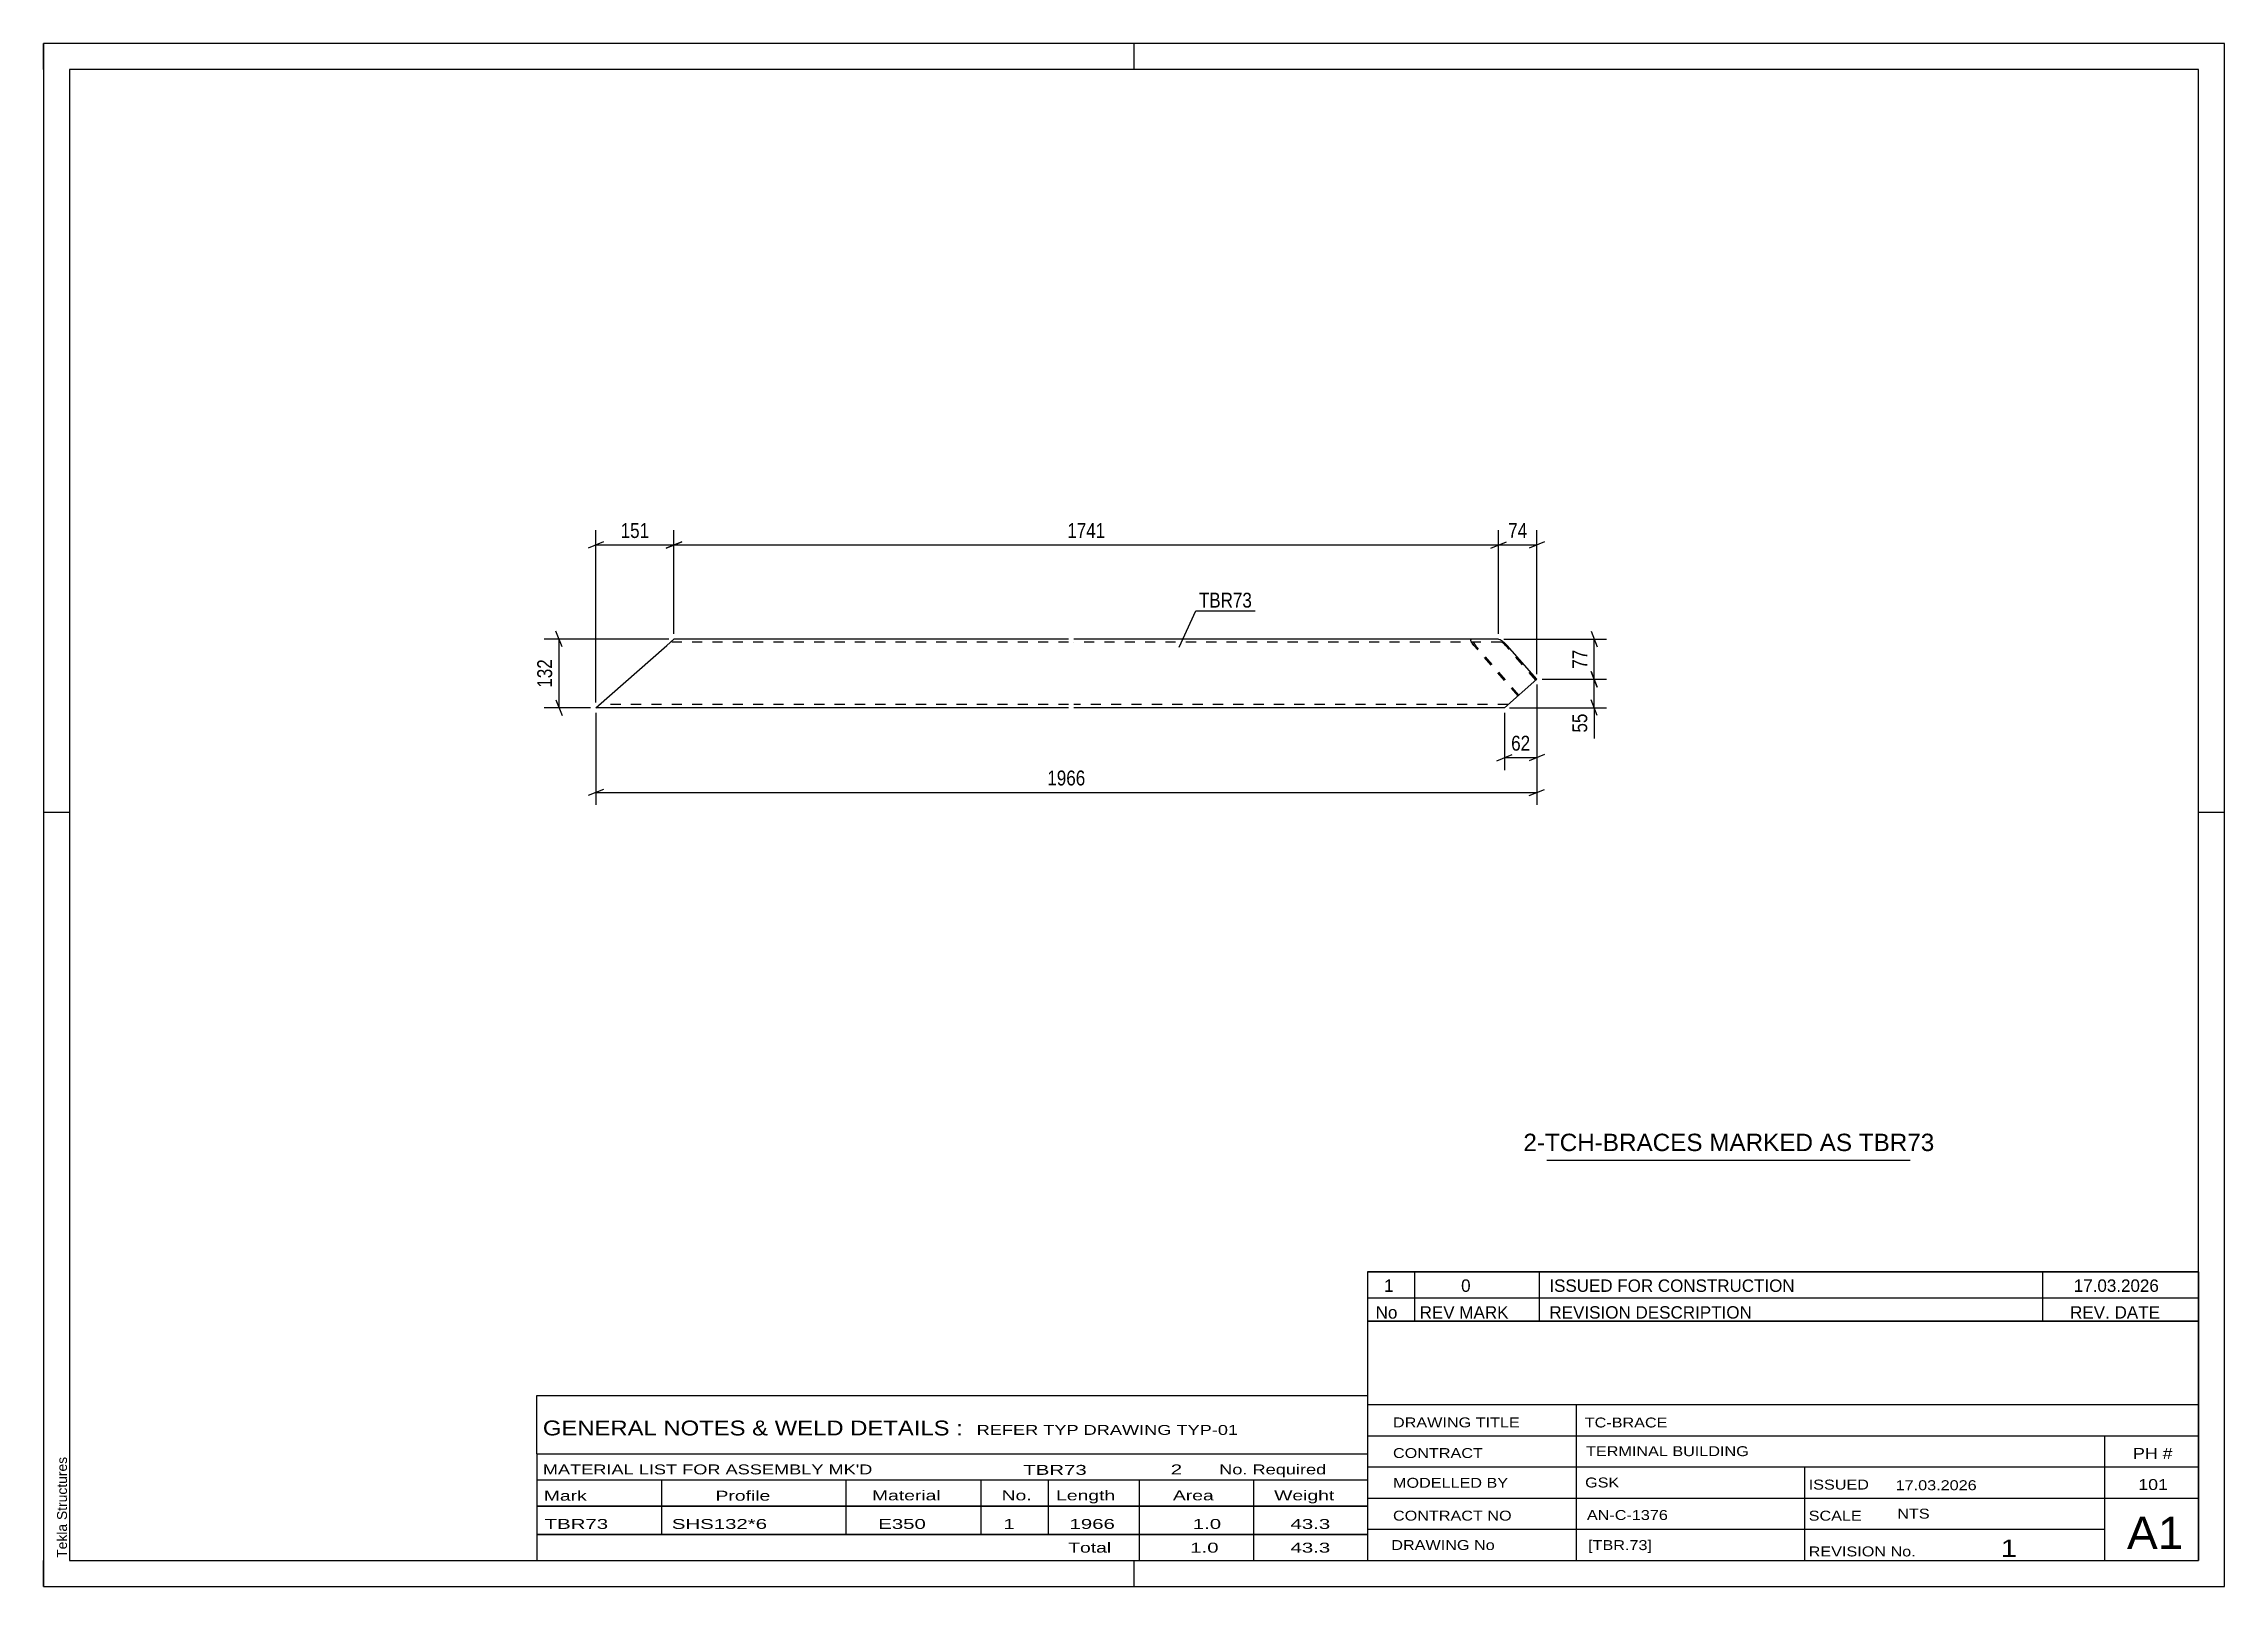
# Model space of a CAD drawing. Header units: millimetres. Extents: x 0 to 420, y 0 to 297.
import ezdxf

# ---------------------------------------------------------------- set-up
doc = ezdxf.new("R2010")
doc.units = ezdxf.units.MM
doc.linetypes.add('DXK_LINE_DOT2', pattern=[3.9198, 1.9599, -1.9599])
doc.styles.add('Arial', font='ARIAL.TTF', dxfattribs={"height": 0.2})
doc.styles.add('Arial Narrow', font='ARIALN.TTF', dxfattribs={"height": 0.2})

# ---------------------------------------------------------------- blocks, each defined once
blk = doc.blocks.new('Unknown-580638218-1162')
at = {"color": 5, "linetype": 'Continuous'}
for p, q in [((420, 297), (0, 297)), ((0, 297), (0, 0)), ((0, 292), (0, 297)), ((210, 292), (210, 297)), ((420, 0), (420, 297)), ((415, 292), (5, 292)), ((5, 292), (5, 5)), ((415, 5), (415, 292)), ((5, 149), (0, 149)), ((420, 149), (415, 149)), ((0, 0), (0, 5)), ((5, 5), (415, 5)), ((210, 0), (210, 5)), ((0, 0), (420, 0))]:
    blk.add_line(p, q, dxfattribs=at)
at = {"color": 174, "linetype": 'Continuous', "style": 'Arial'}
blk.add_text('Tekla Structures', height=1.9102, rotation=90, dxfattribs=at).set_placement((4.5, 5.5))
blk = doc.blocks.new('Part-580638218-1309 - 1303')
at = {"color": 2, "linetype": 'Continuous'}
for p, q in [((106.35, 169.16), (120.03, 181.16)), ((121.4, 182.36), (120.03, 181.16)), ((197.4, 182.36), (121.4, 182.36)), ((280.21, 182.36), (198.4, 182.36)), ((280.21, 182.36), (280.51, 182.26)), ((280.51, 182.26), (280.93, 182)), ((280.93, 182), (281.4, 181.61)), ((281.4, 181.61), (281.84, 181.16)), ((287.58, 174.62), (281.84, 181.16)), ((281.35, 169.16), (287.58, 174.62)), ((197.4, 169.16), (106.35, 169.16)), ((281.35, 169.16), (198.4, 169.16))]:
    blk.add_line(p, q, dxfattribs=at)
at = {"color": 7, "linetype": 'DXK_LINE_DOT2'}
for p, q in [((197.4, 181.76), (120.72, 181.76)), ((280.74, 181.76), (198.4, 181.76)), ((274.84, 182.26), (274.98, 182.36)), ((274.88, 182), (274.84, 182.26)), ((275.1, 181.61), (274.88, 182)), ((275.45, 181.16), (275.1, 181.61)), ((275.44, 181.71), (275.51, 181.76)), ((275.45, 181.61), (275.44, 181.71)), ((275.46, 181.58), (275.45, 181.61)), ((283.97, 171.45), (275.45, 181.16)), ((275.46, 181.58), (275.57, 181.39)), ((275.57, 181.39), (275.74, 181.16)), ((284.13, 171.59), (275.74, 181.16)), ((280.89, 181.71), (280.74, 181.76)), ((281.1, 181.58), (280.89, 181.71)), ((281.33, 181.39), (281.1, 181.58)), ((281.55, 181.16), (281.33, 181.39)), ((287.41, 174.47), (281.55, 181.16)), ((107.04, 169.76), (107.09, 169.8)), ((197.4, 169.76), (107.04, 169.76)), ((282.03, 169.76), (198.4, 169.76))]:
    blk.add_line(p, q, dxfattribs=at)
blk = doc.blocks.new('StraightDimension-580638218-1352 - 1303')
at = {"color": 7, "linetype": 'Continuous'}
for p, q in [((287.58, 173.62), (287.58, 150.44)), ((106.35, 168.16), (106.35, 150.44)), ((107.85, 153.44), (104.85, 152.24)), ((106.35, 152.84), (287.58, 152.84)), ((286.08, 152.24), (289.08, 153.44))]:
    blk.add_line(p, q, dxfattribs=at)
at = {"color": 0}
blk.add_wipeout([(201.22, 153.59), (201.22, 157.79), (192.71, 157.79), (192.71, 153.59)], dxfattribs=at)
at = {"color": 3, "style": 'Arial Narrow'}
blk.add_text('1966', height=2.863, dxfattribs=at).set_placement((193.31, 154.19))
blk = doc.blocks.new('StraightDimension-580638218-1341 - 1303')
at = {"color": 7, "linetype": 'Continuous'}
for p, q in [((120.4, 182.36), (96.43, 182.36)), ((99.88, 180.86), (98.68, 183.86)), ((99.28, 169.16), (99.28, 182.36)), ((105.35, 169.16), (96.43, 169.16)), ((98.68, 170.66), (99.88, 167.66))]:
    blk.add_line(p, q, dxfattribs=at)
at = {"color": 0}
blk.add_wipeout([(98.53, 179.1), (94.33, 179.1), (94.33, 172.41), (98.53, 172.41)], dxfattribs=at)
at = {"color": 3, "style": 'Arial Narrow'}
blk.add_text('132', height=2.863, rotation=90.0002, dxfattribs=at).set_placement((97.93, 173.01))
blk = doc.blocks.new('StraightDimension-580638218-1637 - 1303')
at = {"color": 7, "linetype": 'Continuous'}
for p, q in [((121.4, 183.36), (121.4, 203.33)), ((280.21, 183.36), (280.21, 203.33)), ((122.9, 201.08), (119.9, 199.88)), ((121.4, 200.48), (280.21, 200.48)), ((278.71, 199.88), (281.71, 201.08))]:
    blk.add_line(p, q, dxfattribs=at)
at = {"color": 0}
blk.add_wipeout([(205.06, 201.23), (205.06, 205.43), (196.55, 205.43), (196.55, 201.23)], dxfattribs=at)
at = {"color": 3, "style": 'Arial Narrow'}
blk.add_text('1741', height=2.863, dxfattribs=at).set_placement((197.15, 201.83))
blk = doc.blocks.new('StraightDimension-580638218-1618 - 1303')
at = {"color": 7, "linetype": 'Continuous'}
for p, q in [((287.58, 173.62), (287.58, 157.14)), ((281.35, 168.16), (281.35, 157.14)), ((279.85, 158.94), (282.85, 160.14)), ((289.08, 160.14), (286.08, 158.94)), ((281.35, 159.54), (287.58, 159.54))]:
    blk.add_line(p, q, dxfattribs=at)
at = {"color": 0}
blk.add_wipeout([(286.89, 160.29), (286.89, 164.49), (282.04, 164.49), (282.04, 160.29)], dxfattribs=at)
at = {"color": 3, "style": 'Arial Narrow'}
blk.add_text('62', height=2.863, dxfattribs=at).set_placement((282.64, 160.89))
blk = doc.blocks.new('StraightDimension-580638218-1636 - 1303')
at = {"color": 7, "linetype": 'Continuous'}
for p, q in [((280.21, 183.36), (280.21, 203.33)), ((287.58, 175.62), (287.58, 203.33)), ((278.71, 199.88), (281.71, 201.08)), ((280.21, 200.48), (287.58, 200.48)), ((289.08, 201.08), (286.08, 199.88))]:
    blk.add_line(p, q, dxfattribs=at)
at = {"color": 0}
blk.add_wipeout([(286.32, 201.23), (286.32, 205.43), (281.47, 205.43), (281.47, 201.23)], dxfattribs=at)
at = {"color": 3, "style": 'Arial Narrow'}
blk.add_text('74', height=2.863, dxfattribs=at).set_placement((282.07, 201.83))
blk = doc.blocks.new('StraightDimension-580638218-1638 - 1303')
at = {"color": 7, "linetype": 'Continuous'}
for p, q in [((106.35, 170.16), (106.35, 203.33)), ((121.4, 183.36), (121.4, 203.33)), ((107.85, 201.08), (104.85, 199.88)), ((106.35, 200.48), (121.4, 200.48)), ((119.9, 199.88), (122.9, 201.08))]:
    blk.add_line(p, q, dxfattribs=at)
at = {"color": 0}
blk.add_wipeout([(117.22, 201.23), (117.22, 205.43), (110.53, 205.43), (110.53, 201.23)], dxfattribs=at)
at = {"color": 3, "style": 'Arial Narrow'}
blk.add_text('151', height=2.863, dxfattribs=at).set_placement((111.13, 201.83))
blk = doc.blocks.new('StraightDimension-580638218-1670 - 1303')
at = {"color": 7, "linetype": 'Continuous'}
for p, q in [((281.21, 182.36), (301.03, 182.36)), ((298.03, 183.86), (299.23, 180.86)), ((298.63, 174.62), (298.63, 182.36)), ((288.58, 174.62), (301.03, 174.62)), ((299.23, 173.12), (298.03, 176.12))]:
    blk.add_line(p, q, dxfattribs=at)
at = {"color": 0}
blk.add_wipeout([(297.88, 180.92), (293.68, 180.92), (293.68, 176.06), (297.88, 176.06)], dxfattribs=at)
at = {"color": 3, "style": 'Arial Narrow'}
blk.add_text('77', height=2.863, rotation=90.0002, dxfattribs=at).set_placement((297.28, 176.66))
blk = doc.blocks.new('StraightDimension-580638218-1671 - 1303')
at = {"color": 7, "linetype": 'Continuous'}
for p, q in [((288.58, 174.62), (301.03, 174.62)), ((298.03, 176.12), (299.23, 173.12)), ((298.63, 169.16), (298.63, 174.62)), ((282.35, 169.16), (301.03, 169.16)), ((299.23, 167.66), (298.03, 170.66))]:
    blk.add_line(p, q, dxfattribs=at)
at = {"color": 0}
blk.add_wipeout([(297.88, 168.63), (293.68, 168.63), (293.68, 163.77), (297.88, 163.77)], dxfattribs=at)
at = {"color": 7, "linetype": 'Continuous'}
blk.add_line((298.63, 169.16), (298.63, 163.25), dxfattribs=at)
blk.add_line((298.63, 169.16), (298.63, 163.25), dxfattribs=at)
at = {"color": 3, "style": 'Arial Narrow'}
blk.add_text('55', height=2.863, rotation=90.0002, dxfattribs=at).set_placement((297.28, 164.37))
blk = doc.blocks.new('Unknown-580638218-2018')
at = {"color": 7, "linetype": 'Continuous'}
for p, q in [((255, 51.05), (255, 5)), ((255, 51.05), (415, 51.05)), ((415, 51), (415, 5)), ((255, 35), (415, 35)), ((295.14, 35), (295.14, 5)), ((255, 29), (415, 29)), ((397, 5.05), (397, 29.05)), ((255, 23), (415, 23)), ((339.14, 23), (339.14, 5)), ((255, 17), (415, 17)), ((255, 11), (397, 11)), ((255, 5), (415, 5))]:
    blk.add_line(p, q, dxfattribs=at)
at = {"color": 7, "style": 'Arial Narrow'}
for s, height, width, p in [('DRAWING TITLE', 1.9089, 1.425378, (259.88, 30.61)), ('TC-BRACE', 1.909, 1.425378, (296.81, 30.59)), ('CONTRACT', 1.909, 1.425378, (259.88, 24.71)), ('TERMINAL BUILDING', 1.9089, 1.425378, (297.06, 25.07)), ('MODELLED BY', 1.9089, 1.425378, (259.88, 18.98)), ('GSK', 1.909, 1.425378, (296.88, 19.04)), ('ISSUED', 1.909, 1.425378, (339.94, 18.64)), ('17.03.2026', 1.909, 1.425378, (356.69, 18.52)), ('CONTRACT NO', 1.9089, 1.425378, (259.88, 12.66)), ('AN-C-1376', 1.909, 1.425378, (297.23, 12.78)), ('SCALE', 1.909, 1.425378, (339.94, 12.65)), ('A1', 6.204, 1.25, (401.24, 7.2)), ('DRAWING No', 1.909, 1.425378, (259.56, 7)), ('[TBR.73]', 1.909, 1.425378, (297.46, 6.99)), ('1', 3.34, 1.5, (376.91, 5.68)), ('REVISION No.', 1.9089, 1.425378, (339.94, 5.77))]:
    blk.add_text(s, height=height, dxfattribs=dict(at, width=width)).set_placement(p)
at = {"color": 7, "linetype": 'Continuous', "style": 'Arial Narrow'}
for s, height, width, p in [('PH #', 2.1, 1.42538, (402.4, 24.55)), ('101', 2.1, 1.42538, (403.41, 18.55)), ('NTS', 1.909, 1.425378, (357, 13.05))]:
    blk.add_text(s, height=height, dxfattribs=dict(at, width=width)).set_placement(p)
blk = doc.blocks.new('Unknown-580638218-2019')
at = {"color": 7, "linetype": 'Continuous'}
for p, q in [((255, 60.55), (415, 60.55)), ((415, 60.55), (255, 60.55)), ((255, 60.55), (255, 55.55)), ((264, 60.55), (264, 55.55)), ((288, 60.55), (288, 55.55)), ((385, 60.55), (385, 55.55)), ((415, 60.55), (415, 55.55)), ((255, 55.55), (415, 55.55)), ((255, 55.55), (255, 51.05)), ((255, 55.55), (415, 55.55)), ((264, 55.55), (264, 51.05)), ((288, 55.55), (288, 51.05)), ((385, 55.55), (385, 51.05)), ((415, 55.55), (415, 51.05)), ((415, 51.05), (255, 51.05))]:
    blk.add_line(p, q, dxfattribs=at)
at = {"color": 7, "linetype": 'Continuous', "style": 'Arial Narrow'}
for s, height, width, p in [('1', 2.39, 1.196471, (258.16, 56.7)), ('0', 2.39, 1.196471, (273, 56.7)), ('ISSUED FOR CONSTRUCTION', 2.3861, 1.196471, (290, 56.7)), ('17.03.2026', 2.386, 1.196471, (391, 56.7)), ('No', 2.386, 1.2, (256.54, 51.55)), ('REV MARK', 2.386, 1.2, (265, 51.55)), ('REVISION DESCRIPTION', 2.3861, 1.2, (290, 51.55)), ('REV. DATE', 2.386, 1.2, (390.28, 51.55))]:
    blk.add_text(s, height=height, dxfattribs=dict(at, width=width)).set_placement(p)
blk = doc.blocks.new('Unknown-580638218-2020')
at = {"color": 7, "linetype": 'Continuous'}
for p, q in [((95, 36.75), (255, 36.75)), ((95, 25.5), (95, 36.75)), ((255, 36.75), (255, 25.5)), ((95, 25.5), (255, 25.5)), ((95, 25.5), (95, 20.5)), ((255, 25.5), (255, 20.5)), ((95, 20.5), (255, 20.5)), ((95, 20.5), (95, 15.5)), ((119, 20.5), (119, 15.5)), ((154.5, 20.5), (154.5, 15.5)), ((180.5, 20.5), (180.5, 15.5)), ((193.5, 20.5), (193.5, 15.5)), ((211, 20.5), (211, 15.5)), ((233, 20.5), (233, 15.5)), ((255, 20.5), (255, 15.5)), ((95, 15.5), (255, 15.5)), ((95, 15.45), (95, 10.05)), ((95, 15.45), (255, 15.45)), ((119, 15.5), (119, 10)), ((154.5, 15.5), (154.5, 10)), ((180.5, 15.5), (180.5, 10)), ((193.5, 15.5), (193.5, 10)), ((211, 15.5), (211, 10)), ((233, 15.5), (233, 10)), ((255, 15.45), (255, 10.05)), ((95, 10.05), (255, 10.05)), ((95, 10), (255, 10)), ((95, 10), (95, 5)), ((211, 10), (211, 5)), ((233, 10), (233, 5)), ((255, 10), (255, 5)), ((95, 5), (255, 5))]:
    blk.add_line(p, q, dxfattribs=at)
at = {"color": 7, "style": 'Arial Narrow'}
for s, height, width, p in [('GENERAL NOTES & WELD DETAILS :', 2.8633, 1.4, (96.15, 29.06)), ('REFER TYP DRAWING TYP-01', 1.9089, 1.6, (179.7, 29.16)), ("MATERIAL LIST FOR ASSEMBLY MK'D", 1.9089, 1.6, (96.15, 21.56)), ('TBR73', 1.909, 1.794707, (188.68, 21.47)), ('2', 1.91, 1.794707, (217.08, 21.56)), ('No. Required', 1.9089, 1.6, (226.41, 21.56)), ('Mark', 1.909, 1.7, (96.34, 16.5)), ('Profile', 1.909, 1.7, (129.41, 16.5)), ('Material', 1.909, 1.7, (159.54, 16.56)), ('No.', 1.909, 1.7, (184.5, 16.56)), ('Length', 1.909, 1.7, (195, 16.56)), ('Area', 1.909, 1.7, (217.5, 16.56)), ('Weight', 1.909, 1.7, (237, 16.56))]:
    blk.add_text(s, height=height, dxfattribs=dict(at, width=width)).set_placement(p)
at = {"color": 7, "linetype": 'Continuous', "style": 'Arial Narrow'}
for s, height, width, p in [('TBR73', 1.909, 1.794707, (96.5, 11.06)), ('SHS132*6', 1.909, 1.794707, (121, 11.06)), ('E350', 1.909, 1.794707, (160.74, 11.06)), ('1', 1.91, 1.794707, (184.86, 11.06)), ('1966', 1.909, 1.794707, (197.58, 11.06)), ('1.0', 1.909, 1.794707, (221.32, 11.06)), ('43.3', 1.909, 1.794707, (240.14, 11.06)), ('Total', 1.909, 1.7, (197.33, 6.5)), ('1.0', 1.909, 1.794707, (220.83, 6.5)), ('43.3', 1.909, 1.794707, (240.14, 6.5))]:
    blk.add_text(s, height=height, dxfattribs=dict(at, width=width)).set_placement(p)
blk = doc.blocks.new('Unknown-580638218-2021')
at = {"color": 7, "linetype": 'Continuous'}
blk.add_line((289.5, 82.05), (359.5, 82.05), dxfattribs=at)
at = {"color": 7, "style": 'Arial'}
blk.add_text('2-TCH-BRACES MARKED AS TBR73', height=3.3428, dxfattribs=at).set_placement((284.99, 83.8))
blk = doc.blocks.new('Mark-580638218-1305 - 1303')
at = {"color": 0}
blk.add_wipeout([(232.72, 188.43), (232.72, 191.43), (222.49, 191.43), (222.49, 188.43)], dxfattribs=at)
blk.add_wipeout([(232.72, 188.43), (232.72, 191.43), (222.49, 191.43), (222.49, 188.43)], dxfattribs=at)
at = {"color": 30, "linetype": 'Continuous'}
for p, q in [((218.73, 180.78), (221.89, 187.83)), ((221.89, 187.83), (233.32, 187.83))]:
    blk.add_line(p, q, dxfattribs=at)
at = {"color": 3, "style": 'Arial Narrow'}
blk.add_text('TBR73', height=2.863, dxfattribs=at).set_placement((222.49, 188.43))

msp = doc.modelspace()

# ---------------------------------------------------------------- block references
for name in ['Unknown-580638218-1162', 'Part-580638218-1309 - 1303', 'Unknown-580638218-2021', 'Unknown-580638218-2019', 'Unknown-580638218-2018', 'Unknown-580638218-2020']:
    msp.add_blockref(name, (0, 0))

# ---------------------------------------------------------------- next in the draw order: block references
msp.add_blockref('StraightDimension-580638218-1352 - 1303', (0, 0))

# ---------------------------------------------------------------- next in the draw order: block references
for name in ['StraightDimension-580638218-1341 - 1303', 'StraightDimension-580638218-1618 - 1303']:
    msp.add_blockref(name, (0, 0))

# ---------------------------------------------------------------- next in the draw order: block references
msp.add_blockref('StraightDimension-580638218-1637 - 1303', (0, 0))

# ---------------------------------------------------------------- next in the draw order: block references
for name in ['StraightDimension-580638218-1638 - 1303', 'StraightDimension-580638218-1636 - 1303', 'Mark-580638218-1305 - 1303']:
    msp.add_blockref(name, (0, 0))

# ---------------------------------------------------------------- next in the draw order: block references
msp.add_blockref('StraightDimension-580638218-1670 - 1303', (0, 0))

# ---------------------------------------------------------------- next in the draw order: block references
msp.add_blockref('StraightDimension-580638218-1671 - 1303', (0, 0))

doc.saveas('drawing.dxf')
